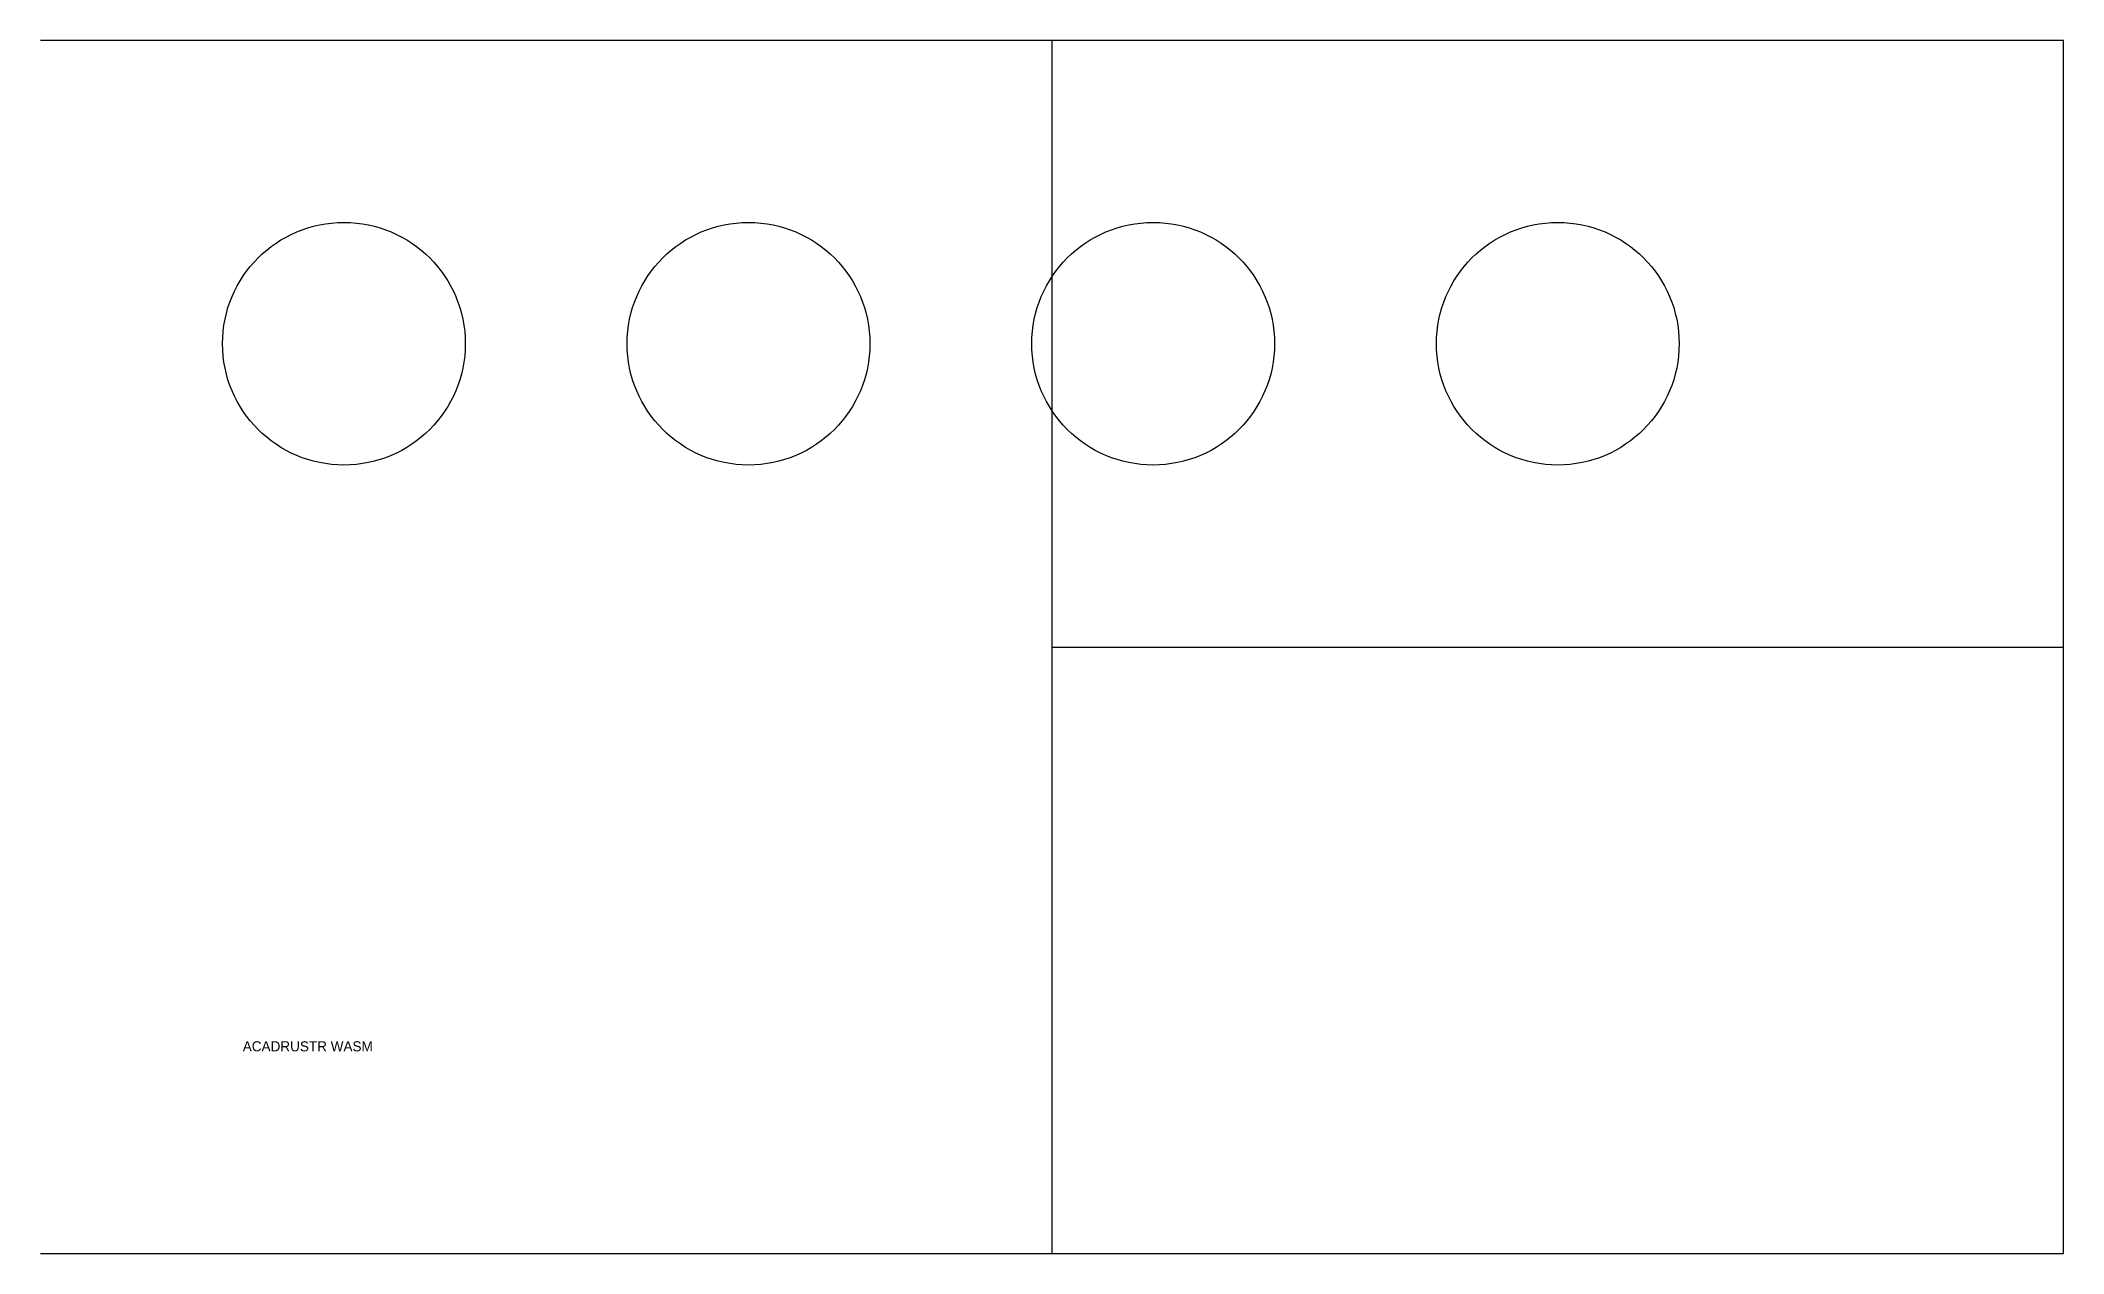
# Model space of a CAD drawing. Extents: x 0 to 200, y 0 to 120.
import ezdxf

# ---------------------------------------------------------------- set-up
doc = ezdxf.new("R2010")
doc.units = 0
doc.header["$MEASUREMENT"] = 0

msp = doc.modelspace()

# ---------------------------------------------------------------- linework, layer by layer
for p, q in [((100, 0), (100, 120)), ((100, 60), (200, 60))]:
    msp.add_line(p, q)
msp.add_lwpolyline([(0, 0), (200, 0), (200, 120), (0, 120)])
for centre in [(30, 90), (70, 90), (110, 90), (150, 90)]:
    msp.add_circle(centre, 12)

# ---------------------------------------------------------------- texts
msp.add_text('ACADRUSTR WASM', height=1).set_placement((20, 20))

doc.saveas('drawing.dxf')
